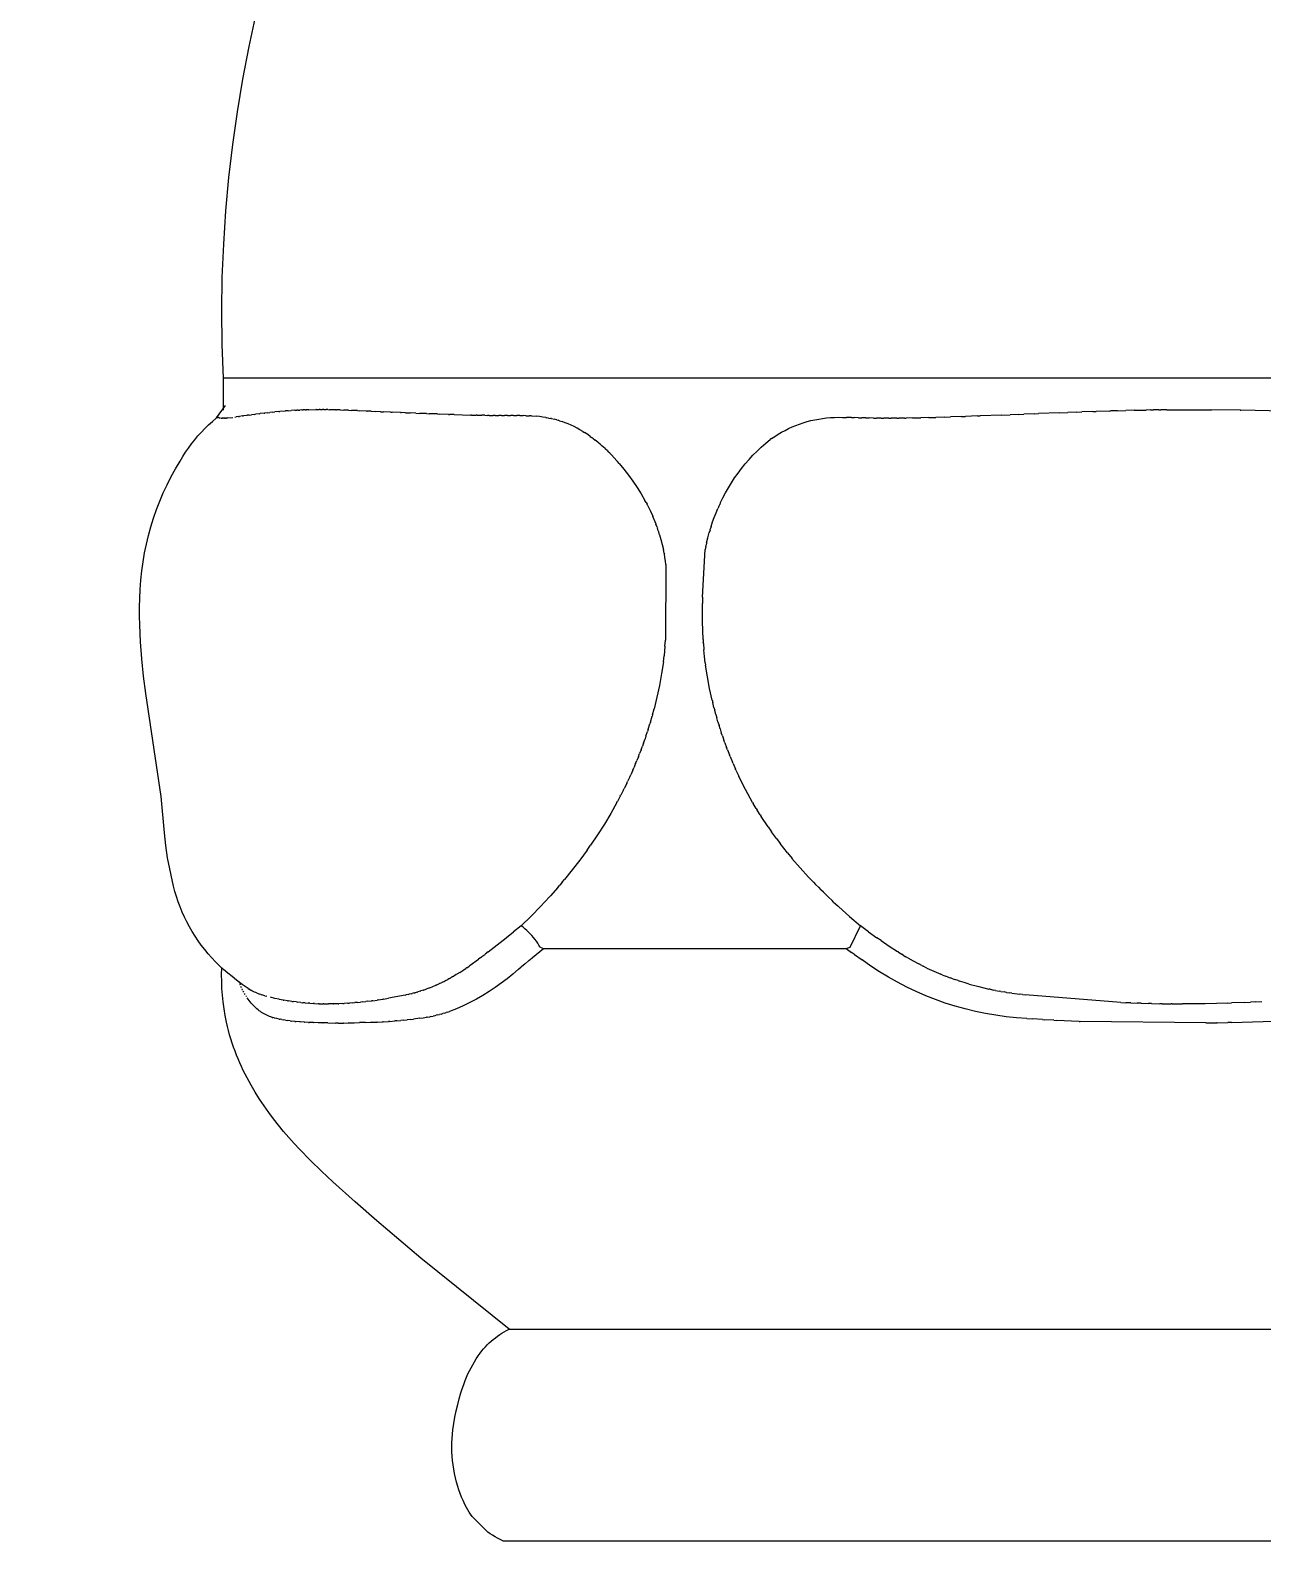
# Model space of a CAD drawing. Header units: millimetres. Extents: x 311 to 4068, y 1050 to 3803.
# Drawn here: x 2590.74 to 2623.73, y 3406.39 to 3446.85 of the extents above; entities that cross this region are included whole.
import ezdxf

# ---------------------------------------------------------------- set-up
doc = ezdxf.new("R2010")
doc.units = ezdxf.units.MM
doc.layers.add('ZANO_R', color=7, linetype='Continuous', lineweight=0)
doc.layers.add('ZANO_W', color=1, linetype='Continuous', lineweight=0)
doc.styles.get("Standard").update_dxf_attribs({"font": 'ARIALUNI.TTF'})
doc.dimstyles.new('pl i ang', dxfattribs={"dimtxt": 50, "dimasz": 50, "dimexe": 1.25, "dimexo": 0.625, "dimgap": 10, "dimtad": 1, "dimtoh": 1, "dimtxsty": 'Standard', "dimcen": 2.5, "dimclrd": 1, "dimclre": 1, "dimclrt": 1, "dimadec": 0, "dimazin": 0, "dimtfac": 1, "dimtmove": 0, "dimatfit": 3, "dimfxl": 1, "dimarcsym": 1})

# ---------------------------------------------------------------- blocks, each defined once
blk = doc.blocks.new('*D398')
at = {"layer": 'ZANO_W', "color": 1, "lineweight": -2}
for p, q in [((2842.064, 3712.066), (2365.912, 3712.066)), ((2375.912, 3381.51), (2375.912, 3672.066)), ((2438.586, 3341.51), (2365.912, 3341.51))]:
    blk.add_line(p, q, dxfattribs=at)
at = {"layer": 'ZANO_W', "color": 1}
for points in [[(2382.579, 3672.066), (2369.246, 3672.066), (2375.912, 3712.066)], [(2369.246, 3381.51), (2382.579, 3381.51), (2375.912, 3341.51)]]:
    blk.add_solid(points, dxfattribs=at)
at = {"layer": 'ZANO_W', "color": 1, "insert": (2345.476, 3526.788), "char_height": 40, "attachment_point": 5, "rotation": 90}
blk.add_mtext('371', dxfattribs=at)
blk = doc.blocks.new('*D400')
at = {"layer": 'ZANO_W', "color": 1, "lineweight": -2}
for p, q in [((2612.915, 3712.066), (2295.869, 3712.066)), ((2305.869, 2131.419), (2305.869, 3672.066)), ((2588.764, 2091.419), (2295.869, 2091.419))]:
    blk.add_line(p, q, dxfattribs=at)
at = {"layer": 'ZANO_W', "color": 1}
for points in [[(2312.536, 3672.066), (2299.203, 3672.066), (2305.869, 3712.066)], [(2299.203, 2131.419), (2312.536, 2131.419), (2305.869, 2091.419)]]:
    blk.add_solid(points, dxfattribs=at)
at = {"layer": 'ZANO_W', "color": 1, "insert": (2275.433, 2901.743), "char_height": 40, "attachment_point": 5, "rotation": 90}
blk.add_mtext('1621', dxfattribs=at)

msp = doc.modelspace()

# ---------------------------------------------------------------- linework, layer by layer
at = {"layer": 'ZANO_R'}
for p, q in [((2596.609, 3446.419), (2596.795, 3447.288)), ((2596.443, 3445.546), (2596.609, 3446.419)), ((2596.297, 3444.669), (2596.443, 3445.546)), ((2596.172, 3443.788), (2596.297, 3444.669)), ((2596.068, 3442.904), (2596.172, 3443.788)), ((2595.986, 3442.016), (2596.068, 3442.904)), ((2595.926, 3441.125), (2595.986, 3442.016)), ((2595.889, 3440.232), (2595.926, 3441.125)), ((2595.875, 3439.335), (2595.889, 3440.232)), ((2595.886, 3438.437), (2595.875, 3439.335)), ((2595.92, 3437.536), (2595.886, 3438.437)), ((2595.92, 3436.679), (2595.92, 3437.536)), ((2597.868, 3437.536), (2595.921, 3437.536)), ((2600.625, 3437.536), (2597.868, 3437.536)), ((2619.111, 3437.536), (2600.625, 3437.536)), ((2624.956, 3437.536), (2619.111, 3437.536)), ((2595.734, 3436.47), (2595.979, 3436.805)), ((2596.223, 3436.491), (2596.258, 3436.496)), ((2596.325, 3436.505), (2596.258, 3436.496)), ((2596.325, 3436.505), (2596.352, 3436.509)), ((2596.434, 3436.521), (2596.352, 3436.509)), ((2596.434, 3436.521), (2596.453, 3436.524)), ((2596.55, 3436.537), (2596.453, 3436.524)), ((2596.55, 3436.537), (2596.558, 3436.538)), ((2596.611, 3436.546), (2596.558, 3436.539)), ((2596.611, 3436.546), (2596.668, 3436.553)), ((2596.738, 3436.563), (2596.668, 3436.554)), ((2596.738, 3436.563), (2596.782, 3436.569)), ((2596.872, 3436.58), (2596.782, 3436.569)), ((2596.872, 3436.58), (2596.903, 3436.584)), ((2597.014, 3436.597), (2596.903, 3436.584)), ((2597.014, 3436.597), (2597.028, 3436.599)), ((2597.088, 3436.606), (2597.028, 3436.599)), ((2597.088, 3436.606), (2597.158, 3436.614)), ((2597.241, 3436.623), (2597.158, 3436.614)), ((2597.241, 3436.622), (2597.293, 3436.628)), ((2597.402, 3436.638), (2597.293, 3436.628)), ((2597.402, 3436.638), (2597.434, 3436.641)), ((2597.569, 3436.653), (2597.434, 3436.641)), ((2597.569, 3436.653), (2597.58, 3436.654)), ((2597.655, 3436.66), (2597.58, 3436.654)), ((2597.655, 3436.66), (2597.731, 3436.665)), ((2597.833, 3436.672), (2597.731, 3436.665)), ((2597.833, 3436.672), (2597.888, 3436.675)), ((2597.924, 3436.677), (2597.888, 3436.675)), ((2597.924, 3436.677), (2597.969, 3436.68)), ((2598.017, 3436.682), (2597.969, 3436.68)), ((2598.017, 3436.682), (2598.051, 3436.684)), ((2598.111, 3436.686), (2598.051, 3436.684)), ((2598.111, 3436.686), (2598.134, 3436.687)), ((2598.208, 3436.689), (2598.134, 3436.687)), ((2598.208, 3436.689), (2598.394, 3436.692)), ((2598.406, 3436.692), (2598.394, 3436.692)), ((2598.406, 3436.692), (2598.484, 3436.692)), ((2598.507, 3436.692), (2598.484, 3436.692)), ((2598.507, 3436.692), (2598.574, 3436.692)), ((2598.611, 3436.692), (2598.574, 3436.692)), ((2598.611, 3436.692), (2598.667, 3436.691)), ((2598.716, 3436.69), (2598.667, 3436.691)), ((2598.716, 3436.69), (2598.76, 3436.689)), ((2598.932, 3436.685), (2598.76, 3436.689)), ((2598.932, 3436.685), (2598.951, 3436.685)), ((2599.043, 3436.682), (2598.951, 3436.685)), ((2599.043, 3436.682), (2599.147, 3436.678)), ((2599.272, 3436.673), (2599.147, 3436.678)), ((2599.272, 3436.673), (2599.349, 3436.67)), ((2599.507, 3436.663), (2599.349, 3436.67)), ((2599.507, 3436.663), (2599.555, 3436.661)), ((2599.75, 3436.652), (2599.555, 3436.661)), ((2599.75, 3436.652), (2599.768, 3436.651)), ((2599.875, 3436.647), (2599.768, 3436.652)), ((2599.875, 3436.647), (2599.986, 3436.642)), ((2600.128, 3436.635), (2599.986, 3436.642)), ((2600.128, 3436.635), (2600.21, 3436.631)), ((2600.389, 3436.623), (2600.21, 3436.631)), ((2600.389, 3436.623), (2600.442, 3436.621)), ((2600.658, 3436.612), (2600.442, 3436.621)), ((2600.658, 3436.612), (2600.68, 3436.611)), ((2600.794, 3436.606), (2600.68, 3436.611)), ((2600.794, 3436.606), (2600.923, 3436.601)), ((2601.073, 3436.595), (2600.923, 3436.601)), ((2601.073, 3436.595), (2601.174, 3436.591)), ((2601.358, 3436.584), (2601.174, 3436.591)), ((2601.358, 3436.584), (2601.433, 3436.581)), ((2601.65, 3436.574), (2601.433, 3436.581)), ((2601.65, 3436.574), (2601.7, 3436.572)), ((2601.948, 3436.564), (2601.7, 3436.572)), ((2601.948, 3436.564), (2601.972, 3436.563)), ((2602.099, 3436.559), (2601.972, 3436.563)), ((2602.099, 3436.559), (2602.542, 3436.546)), ((2602.561, 3436.546), (2602.542, 3436.547)), ((2602.561, 3436.546), (2602.689, 3436.543)), ((2602.718, 3436.542), (2602.689, 3436.543)), ((2602.718, 3436.542), (2602.837, 3436.54)), ((2602.916, 3436.539), (2602.837, 3436.54)), ((2602.916, 3436.539), (2602.987, 3436.537)), ((2603.038, 3436.537), (2602.987, 3436.537)), ((2603.038, 3436.537), (2603.139, 3436.536)), ((2603.2, 3436.535), (2603.139, 3436.535)), ((2603.2, 3436.535), (2603.294, 3436.534)), ((2603.363, 3436.534), (2603.294, 3436.534)), ((2603.363, 3436.534), (2603.45, 3436.533)), ((2603.527, 3436.533), (2603.45, 3436.533)), ((2603.527, 3436.533), (2603.61, 3436.533)), ((2603.691, 3436.532), (2603.61, 3436.533)), ((2603.691, 3436.532), (2603.774, 3436.532)), ((2603.853, 3436.531), (2603.774, 3436.532)), ((2603.853, 3436.531), (2603.945, 3436.529)), ((2604.014, 3436.527), (2603.945, 3436.529)), ((2604.014, 3436.527), (2604.117, 3436.523)), ((2604.172, 3436.52), (2604.117, 3436.523)), ((2604.172, 3436.52), (2604.298, 3436.511)), ((2604.384, 3436.502), (2604.298, 3436.511)), ((2604.469, 3436.492), (2604.384, 3436.502)), ((2615.241, 3436.491), (2615.395, 3436.496)), ((2615.676, 3436.505), (2615.395, 3436.496)), ((2615.676, 3436.505), (2615.79, 3436.509)), ((2616.111, 3436.521), (2615.79, 3436.509)), ((2616.111, 3436.521), (2616.186, 3436.524)), ((2616.768, 3436.546), (2616.186, 3436.524)), ((2616.768, 3436.546), (2616.988, 3436.554)), ((2617.208, 3436.563), (2616.988, 3436.554)), ((2617.208, 3436.563), (2617.358, 3436.569)), ((2617.649, 3436.58), (2617.358, 3436.569)), ((2617.649, 3436.58), (2617.746, 3436.584)), ((2618.314, 3436.606), (2617.746, 3436.584)), ((2618.314, 3436.606), (2618.535, 3436.614)), ((2618.757, 3436.623), (2618.535, 3436.614)), ((2618.757, 3436.622), (2618.904, 3436.628)), ((2619.201, 3436.638), (2618.904, 3436.628)), ((2619.201, 3436.638), (2619.288, 3436.641)), ((2619.644, 3436.653), (2619.288, 3436.641)), ((2619.644, 3436.653), (2619.672, 3436.654)), ((2619.865, 3436.66), (2619.672, 3436.654)), ((2619.865, 3436.66), (2620.086, 3436.666)), ((2620.307, 3436.672), (2620.086, 3436.666)), ((2620.307, 3436.672), (2620.634, 3436.68)), ((2620.748, 3436.682), (2620.634, 3436.68)), ((2620.748, 3436.682), (2620.827, 3436.684)), ((2620.968, 3436.686), (2620.827, 3436.684)), ((2620.968, 3436.686), (2621.021, 3436.687)), ((2621.187, 3436.689), (2621.021, 3436.687)), ((2621.187, 3436.689), (2622.377, 3436.689)), ((2623.152, 3436.678), (2622.377, 3436.689)), ((2623.152, 3436.678), (2623.17, 3436.677)), ((2624.313, 3436.652), (2623.17, 3436.678)), ((2595.329, 3436.086), (2595.424, 3436.186)), ((2595.424, 3436.186), (2595.522, 3436.282)), ((2595.522, 3436.282), (2595.623, 3436.375)), ((2595.623, 3436.375), (2595.727, 3436.465)), ((2595.727, 3436.465), (2595.738, 3436.472)), ((2595.742, 3436.474), (2595.745, 3436.474)), ((2595.745, 3436.474), (2595.747, 3436.475)), ((2595.747, 3436.475), (2595.749, 3436.476)), ((2595.749, 3436.476), (2595.752, 3436.476)), ((2595.752, 3436.476), (2595.754, 3436.477)), ((2595.754, 3436.477), (2595.757, 3436.477)), ((2595.757, 3436.477), (2595.759, 3436.478)), ((2595.759, 3436.478), (2595.762, 3436.478)), ((2595.762, 3436.478), (2595.764, 3436.478)), ((2595.764, 3436.478), (2595.767, 3436.478)), ((2595.767, 3436.478), (2595.769, 3436.478)), ((2595.769, 3436.478), (2595.771, 3436.478)), ((2595.786, 3436.477), (2595.771, 3436.478)), ((2595.786, 3436.477), (2595.795, 3436.476)), ((2595.809, 3436.473), (2595.795, 3436.476)), ((2595.809, 3436.473), (2595.819, 3436.471)), ((2595.834, 3436.469), (2595.845, 3436.467)), ((2595.862, 3436.465), (2595.873, 3436.463)), ((2595.892, 3436.462), (2595.873, 3436.463)), ((2595.892, 3436.462), (2595.904, 3436.461)), ((2595.926, 3436.461), (2595.904, 3436.461)), ((2595.926, 3436.461), (2595.936, 3436.461)), ((2595.961, 3436.462), (2595.936, 3436.461)), ((2595.961, 3436.462), (2595.971, 3436.462)), ((2595.999, 3436.464), (2595.971, 3436.462)), ((2595.999, 3436.464), (2596.007, 3436.465)), ((2596.04, 3436.468), (2596.007, 3436.465)), ((2596.04, 3436.468), (2596.169, 3436.483)), ((2604.554, 3436.479), (2604.469, 3436.492)), ((2604.554, 3436.479), (2604.584, 3436.474)), ((2604.629, 3436.466), (2604.584, 3436.474)), ((2604.629, 3436.466), (2604.681, 3436.455)), ((2604.703, 3436.45), (2604.681, 3436.455)), ((2604.703, 3436.45), (2604.781, 3436.432)), ((2604.848, 3436.414), (2604.781, 3436.432)), ((2604.848, 3436.414), (2604.881, 3436.405)), ((2604.92, 3436.393), (2604.881, 3436.405)), ((2604.92, 3436.393), (2604.991, 3436.37)), ((2605.074, 3436.34), (2604.991, 3436.37)), ((2605.155, 3436.307), (2605.074, 3436.34)), ((2605.235, 3436.272), (2605.155, 3436.307)), ((2605.314, 3436.235), (2605.235, 3436.272)), ((2605.391, 3436.195), (2605.314, 3436.235)), ((2605.468, 3436.152), (2605.391, 3436.195)), ((2605.543, 3436.108), (2605.468, 3436.152)), ((2605.543, 3436.107), (2605.587, 3436.08)), ((2610.865, 3436.084), (2610.959, 3436.134)), ((2610.959, 3436.134), (2611.054, 3436.181)), ((2611.054, 3436.181), (2611.151, 3436.225)), ((2611.151, 3436.225), (2611.249, 3436.266)), ((2611.249, 3436.266), (2611.348, 3436.303)), ((2611.348, 3436.303), (2611.449, 3436.337)), ((2611.449, 3436.337), (2611.551, 3436.368)), ((2611.551, 3436.368), (2611.654, 3436.395)), ((2611.654, 3436.395), (2611.757, 3436.418)), ((2611.757, 3436.418), (2611.862, 3436.438)), ((2611.862, 3436.438), (2611.967, 3436.455)), ((2611.967, 3436.455), (2612.072, 3436.468)), ((2612.072, 3436.468), (2612.178, 3436.477)), ((2612.178, 3436.477), (2612.284, 3436.483)), ((2612.284, 3436.483), (2612.39, 3436.485)), ((2612.39, 3436.485), (2612.497, 3436.483)), ((2612.497, 3436.483), (2612.603, 3436.478)), ((2612.735, 3436.477), (2612.603, 3436.478)), ((2612.735, 3436.477), (2612.811, 3436.476)), ((2612.929, 3436.473), (2612.811, 3436.476)), ((2612.929, 3436.473), (2613.014, 3436.471)), ((2613.127, 3436.469), (2613.014, 3436.471)), ((2613.127, 3436.469), (2613.212, 3436.467)), ((2613.329, 3436.465), (2613.212, 3436.467)), ((2613.329, 3436.465), (2613.411, 3436.463)), ((2613.534, 3436.462), (2613.411, 3436.463)), ((2613.534, 3436.462), (2613.608, 3436.461)), ((2613.741, 3436.461), (2613.608, 3436.461)), ((2613.741, 3436.461), (2613.806, 3436.461)), ((2613.95, 3436.462), (2613.806, 3436.461)), ((2613.95, 3436.462), (2614.003, 3436.462)), ((2614.159, 3436.464), (2614.003, 3436.462)), ((2614.159, 3436.464), (2614.201, 3436.465)), ((2614.375, 3436.468), (2614.201, 3436.465)), ((2614.375, 3436.468), (2614.6, 3436.473)), ((2614.808, 3436.478), (2614.6, 3436.473)), ((2614.808, 3436.478), (2614.998, 3436.483)), ((2615.241, 3436.491), (2614.998, 3436.483)), ((2594.983, 3435.66), (2595.065, 3435.771)), ((2595.065, 3435.771), (2595.15, 3435.879)), ((2595.15, 3435.879), (2595.238, 3435.984)), ((2595.238, 3435.984), (2595.329, 3436.086)), ((2605.677, 3436.02), (2605.587, 3436.08)), ((2605.677, 3436.02), (2605.685, 3436.015)), ((2605.745, 3435.972), (2605.685, 3436.015)), ((2605.745, 3435.972), (2605.78, 3435.947)), ((2605.811, 3435.923), (2605.78, 3435.946)), ((2605.811, 3435.923), (2605.878, 3435.871)), ((2605.944, 3435.817), (2605.878, 3435.871)), ((2605.944, 3435.817), (2605.965, 3435.8)), ((2606.01, 3435.762), (2605.965, 3435.8)), ((2606.009, 3435.762), (2606.055, 3435.722)), ((2606.139, 3435.645), (2606.055, 3435.722)), ((2610.211, 3435.579), (2610.324, 3435.686)), ((2610.324, 3435.686), (2610.441, 3435.79)), ((2610.441, 3435.79), (2610.562, 3435.889)), ((2610.595, 3435.914), (2610.562, 3435.889)), ((2610.595, 3435.914), (2610.683, 3435.973)), ((2610.683, 3435.973), (2610.773, 3436.03)), ((2610.773, 3436.03), (2610.865, 3436.084)), ((2594.637, 3435.106), (2594.761, 3435.314)), ((2594.761, 3435.314), (2594.831, 3435.432)), ((2594.831, 3435.432), (2594.906, 3435.547)), ((2594.906, 3435.547), (2594.983, 3435.66)), ((2606.139, 3435.645), (2606.141, 3435.643)), ((2606.203, 3435.583), (2606.141, 3435.643)), ((2606.203, 3435.583), (2606.226, 3435.561)), ((2606.266, 3435.52), (2606.226, 3435.561)), ((2606.266, 3435.52), (2606.309, 3435.476)), ((2606.382, 3435.399), (2606.309, 3435.476)), ((2606.453, 3435.321), (2606.382, 3435.399)), ((2606.453, 3435.321), (2606.469, 3435.303)), ((2606.515, 3435.251), (2606.469, 3435.303)), ((2609.892, 3435.236), (2609.995, 3435.354)), ((2609.995, 3435.354), (2610.101, 3435.468)), ((2610.101, 3435.468), (2610.211, 3435.579)), ((2594.411, 3434.68), (2594.52, 3434.895)), ((2594.52, 3434.895), (2594.637, 3435.106)), ((2606.515, 3435.251), (2606.644, 3435.096)), ((2606.644, 3435.096), (2606.768, 3434.936)), ((2606.768, 3434.936), (2606.886, 3434.773)), ((2609.61, 3434.862), (2609.7, 3434.99)), ((2609.7, 3434.99), (2609.794, 3435.114)), ((2609.794, 3435.114), (2609.892, 3435.236)), ((2594.308, 3434.461), (2594.411, 3434.68)), ((2606.886, 3434.773), (2606.999, 3434.606)), ((2606.999, 3434.606), (2607.106, 3434.435)), ((2609.366, 3434.462), (2609.443, 3434.598)), ((2609.443, 3434.598), (2609.524, 3434.732)), ((2609.524, 3434.732), (2609.61, 3434.862)), ((2594.126, 3434.013), (2594.214, 3434.239)), ((2594.214, 3434.239), (2594.308, 3434.461)), ((2607.106, 3434.435), (2607.208, 3434.26)), ((2607.241, 3434.2), (2607.208, 3434.26)), ((2607.241, 3434.2), (2607.263, 3434.158)), ((2607.287, 3434.111), (2607.263, 3434.158)), ((2607.287, 3434.111), (2607.355, 3433.974)), ((2609.186, 3434.097), (2609.163, 3434.046)), ((2609.186, 3434.097), (2609.211, 3434.151)), ((2609.226, 3434.183), (2609.211, 3434.151)), ((2609.226, 3434.183), (2609.293, 3434.324)), ((2609.293, 3434.324), (2609.366, 3434.462)), ((2593.975, 3433.555), (2594.047, 3433.785)), ((2594.047, 3433.785), (2594.126, 3434.013)), ((2607.355, 3433.974), (2607.417, 3433.836)), ((2607.457, 3433.741), (2607.417, 3433.836)), ((2607.457, 3433.741), (2607.46, 3433.732)), ((2607.495, 3433.644), (2607.46, 3433.732)), ((2608.979, 3433.559), (2609.02, 3433.682)), ((2609.02, 3433.682), (2609.064, 3433.805)), ((2609.064, 3433.805), (2609.112, 3433.926)), ((2609.112, 3433.926), (2609.163, 3434.046)), ((2593.855, 3433.087), (2593.911, 3433.322)), ((2593.911, 3433.322), (2593.975, 3433.555)), ((2607.495, 3433.644), (2607.502, 3433.624)), ((2607.531, 3433.544), (2607.502, 3433.624)), ((2607.531, 3433.544), (2607.54, 3433.517)), ((2607.566, 3433.441), (2607.54, 3433.517)), ((2607.566, 3433.441), (2607.576, 3433.409)), ((2607.598, 3433.34), (2607.576, 3433.409)), ((2607.598, 3433.34), (2607.637, 3433.208)), ((2608.858, 3433.12), (2608.892, 3433.26)), ((2608.892, 3433.26), (2608.93, 3433.399)), ((2608.95, 3433.465), (2608.93, 3433.398)), ((2608.95, 3433.465), (2608.963, 3433.509)), ((2608.979, 3433.559), (2608.963, 3433.509)), ((2593.807, 3432.85), (2593.855, 3433.087)), ((2607.637, 3433.208), (2607.672, 3433.075)), ((2607.672, 3433.075), (2607.704, 3432.941)), ((2607.724, 3432.841), (2607.704, 3432.941)), ((2608.75, 3431.664), (2608.823, 3432.948)), ((2608.838, 3433.025), (2608.823, 3432.948)), ((2608.838, 3433.025), (2608.845, 3433.062)), ((2608.858, 3433.12), (2608.846, 3433.062)), ((2593.735, 3432.372), (2593.767, 3432.612)), ((2593.767, 3432.612), (2593.807, 3432.85)), ((2607.724, 3432.841), (2607.727, 3432.824)), ((2607.743, 3432.729), (2607.727, 3432.824)), ((2607.757, 3432.635), (2607.743, 3432.729)), ((2607.768, 3432.54), (2607.755, 3430.514)), ((2607.768, 3432.54), (2607.757, 3432.635)), ((2593.691, 3431.875), (2593.709, 3432.124)), ((2593.709, 3432.124), (2593.735, 3432.372)), ((2593.674, 3431.395), (2593.691, 3431.875)), ((2608.75, 3431.664), (2608.747, 3431.493)), ((2593.674, 3431.162), (2593.674, 3431.395)), ((2608.749, 3431.012), (2608.747, 3431.493)), ((2593.678, 3430.928), (2593.674, 3431.162)), ((2593.698, 3430.47), (2593.678, 3430.928)), ((2608.766, 3430.532), (2608.749, 3431.012)), ((2593.733, 3430.013), (2593.698, 3430.47)), ((2607.744, 3430.357), (2607.755, 3430.514)), ((2608.767, 3430.532), (2608.771, 3430.449)), ((2608.772, 3430.429), (2608.771, 3430.449)), ((2608.772, 3430.429), (2608.785, 3430.252)), ((2607.701, 3429.938), (2607.72, 3430.094)), ((2607.744, 3430.357), (2607.72, 3430.094)), ((2608.801, 3430.08), (2608.785, 3430.252)), ((2608.822, 3429.909), (2608.801, 3430.08)), ((2593.781, 3429.55), (2593.733, 3430.013)), ((2607.654, 3429.621), (2607.597, 3429.305)), ((2607.701, 3429.938), (2607.654, 3429.621)), ((2608.822, 3429.909), (2608.83, 3429.848)), ((2608.879, 3429.533), (2608.83, 3429.848)), ((2593.839, 3429.088), (2593.781, 3429.55)), ((2607.597, 3429.305), (2607.53, 3428.991)), ((2608.938, 3429.22), (2608.879, 3429.533)), ((2609.008, 3428.909), (2608.938, 3429.22)), ((2594.249, 3426.328), (2593.839, 3429.088)), ((2607.53, 3428.991), (2607.454, 3428.68)), ((2609.008, 3428.909), (2609.023, 3428.844)), ((2609.056, 3428.714), (2609.023, 3428.844)), ((2607.354, 3428.323), (2607.398, 3428.475)), ((2607.409, 3428.514), (2607.398, 3428.475)), ((2607.409, 3428.514), (2607.454, 3428.68)), ((2609.056, 3428.714), (2609.075, 3428.638)), ((2609.107, 3428.521), (2609.075, 3428.638)), ((2609.107, 3428.521), (2609.132, 3428.433)), ((2609.162, 3428.329), (2609.132, 3428.433)), ((2607.235, 3427.946), (2607.276, 3428.07)), ((2607.296, 3428.134), (2607.276, 3428.07)), ((2607.296, 3428.134), (2607.339, 3428.272)), ((2607.354, 3428.323), (2607.339, 3428.272)), ((2609.162, 3428.329), (2609.191, 3428.233)), ((2609.221, 3428.138), (2609.191, 3428.233)), ((2609.221, 3428.138), (2609.253, 3428.037)), ((2609.283, 3427.949), (2609.253, 3428.037)), ((2607.103, 3427.575), (2607.14, 3427.675)), ((2607.17, 3427.76), (2607.14, 3427.675)), ((2607.17, 3427.76), (2607.21, 3427.872)), ((2607.235, 3427.946), (2607.21, 3427.872)), ((2609.283, 3427.949), (2609.322, 3427.836)), ((2609.349, 3427.761), (2609.322, 3427.836)), ((2609.349, 3427.761), (2609.395, 3427.638)), ((2609.418, 3427.577), (2609.395, 3427.638)), ((2606.958, 3427.212), (2606.91, 3427.098)), ((2606.958, 3427.212), (2606.99, 3427.288)), ((2607.032, 3427.393), (2606.99, 3427.288)), ((2607.032, 3427.393), (2607.066, 3427.48)), ((2607.103, 3427.575), (2607.066, 3427.48)), ((2609.418, 3427.577), (2609.471, 3427.441)), ((2609.49, 3427.395), (2609.471, 3427.441)), ((2609.49, 3427.395), (2609.552, 3427.248)), ((2609.566, 3427.215), (2609.551, 3427.248)), ((2609.566, 3427.215), (2609.635, 3427.057)), ((2606.802, 3426.855), (2606.742, 3426.727)), ((2606.802, 3426.855), (2606.827, 3426.911)), ((2606.881, 3427.033), (2606.827, 3426.911)), ((2606.881, 3427.033), (2606.91, 3427.098)), ((2609.644, 3427.036), (2609.635, 3427.057)), ((2609.645, 3427.036), (2609.723, 3426.868)), ((2609.839, 3426.632), (2609.723, 3426.868)), ((2606.635, 3426.507), (2606.564, 3426.367)), ((2606.635, 3426.507), (2606.654, 3426.545)), ((2606.72, 3426.68), (2606.654, 3426.545)), ((2606.72, 3426.68), (2606.742, 3426.727)), ((2609.961, 3426.399), (2609.839, 3426.632)), ((2610.09, 3426.17), (2609.961, 3426.399)), ((2594.34, 3425.356), (2594.249, 3426.328)), ((2606.458, 3426.166), (2606.294, 3425.873)), ((2606.458, 3426.166), (2606.471, 3426.19)), ((2606.548, 3426.335), (2606.471, 3426.19)), ((2606.548, 3426.335), (2606.564, 3426.367)), ((2610.09, 3426.17), (2610.109, 3426.136)), ((2610.188, 3426.003), (2610.109, 3426.136)), ((2610.188, 3426.003), (2610.215, 3425.958)), ((2606.121, 3425.584), (2605.941, 3425.301)), ((2606.294, 3425.873), (2606.121, 3425.584)), ((2610.29, 3425.838), (2610.215, 3425.958)), ((2610.29, 3425.838), (2610.321, 3425.788)), ((2610.504, 3425.512), (2610.321, 3425.788)), ((2594.378, 3425.018), (2594.34, 3425.356)), ((2605.941, 3425.301), (2605.753, 3425.022)), ((2610.504, 3425.512), (2610.596, 3425.379)), ((2610.727, 3425.199), (2610.596, 3425.379)), ((2610.727, 3425.199), (2610.828, 3425.065)), ((2594.425, 3424.681), (2594.378, 3425.018)), ((2605.66, 3424.889), (2605.463, 3424.622)), ((2605.66, 3424.889), (2605.753, 3425.022)), ((2611.023, 3424.817), (2610.827, 3425.065)), ((2611.023, 3424.817), (2611.146, 3424.669)), ((2594.581, 3423.929), (2594.425, 3424.681)), ((2605.26, 3424.359), (2605.051, 3424.101)), ((2605.463, 3424.622), (2605.26, 3424.359)), ((2611.364, 3424.416), (2611.145, 3424.669)), ((2611.59, 3424.169), (2611.364, 3424.416)), ((2604.875, 3423.894), (2604.927, 3423.955)), ((2604.991, 3424.03), (2604.927, 3423.955)), ((2604.991, 3424.03), (2605.051, 3424.101)), ((2611.59, 3424.169), (2611.633, 3424.124)), ((2611.721, 3424.032), (2611.633, 3424.124)), ((2611.721, 3424.032), (2611.776, 3423.974)), ((2611.853, 3423.896), (2611.776, 3423.974)), ((2594.618, 3423.787), (2594.581, 3423.929)), ((2594.659, 3423.646), (2594.618, 3423.787)), ((2594.706, 3423.506), (2594.659, 3423.646)), ((2604.641, 3423.629), (2604.546, 3423.526)), ((2604.64, 3423.629), (2604.675, 3423.667)), ((2604.875, 3423.894), (2604.675, 3423.667)), ((2611.853, 3423.896), (2611.922, 3423.827)), ((2611.987, 3423.762), (2611.922, 3423.827)), ((2611.987, 3423.762), (2612.069, 3423.681)), ((2612.122, 3423.63), (2612.069, 3423.681)), ((2612.122, 3423.63), (2612.218, 3423.538)), ((2594.757, 3423.369), (2594.706, 3423.506)), ((2594.813, 3423.233), (2594.757, 3423.369)), ((2594.873, 3423.098), (2594.813, 3423.233)), ((2604.159, 3423.121), (2604.417, 3423.387)), ((2604.52, 3423.498), (2604.417, 3423.387)), ((2604.52, 3423.498), (2604.546, 3423.526)), ((2612.26, 3423.499), (2612.218, 3423.538)), ((2612.26, 3423.499), (2612.369, 3423.397)), ((2612.399, 3423.369), (2612.369, 3423.397)), ((2612.399, 3423.369), (2612.687, 3423.112)), ((2594.938, 3422.966), (2594.873, 3423.098)), ((2595.007, 3422.837), (2594.938, 3422.966)), ((2595.081, 3422.709), (2595.007, 3422.837)), ((2603.893, 3422.862), (2603.689, 3422.702)), ((2603.893, 3422.862), (2604.159, 3423.121)), ((2603.944, 3422.824), (2603.893, 3422.862)), ((2603.994, 3422.783), (2603.944, 3422.824)), ((2604.042, 3422.741), (2603.994, 3422.783)), ((2604.089, 3422.696), (2604.042, 3422.741)), ((2612.687, 3423.112), (2612.983, 3422.862)), ((2612.703, 3422.292), (2612.983, 3422.862)), ((2613.199, 3422.704), (2612.983, 3422.862)), ((2595.159, 3422.585), (2595.081, 3422.709)), ((2595.241, 3422.462), (2595.159, 3422.585)), ((2595.327, 3422.343), (2595.241, 3422.462)), ((2595.417, 3422.227), (2595.327, 3422.343)), ((2603.013, 3422.166), (2603.491, 3422.544)), ((2603.499, 3422.55), (2603.491, 3422.544)), ((2603.499, 3422.55), (2603.689, 3422.702)), ((2604.134, 3422.651), (2604.089, 3422.696)), ((2604.178, 3422.604), (2604.134, 3422.651)), ((2604.22, 3422.555), (2604.178, 3422.604)), ((2604.26, 3422.505), (2604.22, 3422.555)), ((2604.299, 3422.454), (2604.26, 3422.505)), ((2604.335, 3422.401), (2604.299, 3422.454)), ((2604.37, 3422.347), (2604.335, 3422.401)), ((2604.403, 3422.292), (2604.37, 3422.347)), ((2613.199, 3422.704), (2613.42, 3422.545)), ((2613.53, 3422.468), (2613.42, 3422.545)), ((2613.53, 3422.468), (2613.75, 3422.318)), ((2595.51, 3422.114), (2595.417, 3422.227)), ((2595.608, 3422.003), (2595.51, 3422.114)), ((2595.709, 3421.897), (2595.608, 3422.003)), ((2602.531, 3421.806), (2602.754, 3421.967)), ((2602.817, 3422.015), (2602.754, 3421.968)), ((2602.818, 3422.015), (2602.841, 3422.033)), ((2602.916, 3422.09), (2602.841, 3422.033)), ((2602.916, 3422.09), (2602.929, 3422.1)), ((2603.013, 3422.166), (2602.929, 3422.1)), ((2604.101, 3421.935), (2604.087, 3421.924)), ((2604.101, 3421.935), (2604.185, 3422.005)), ((2604.196, 3422.014), (2604.185, 3422.005)), ((2604.196, 3422.014), (2604.487, 3422.253)), ((2604.403, 3422.292), (2604.487, 3422.253)), ((2604.487, 3422.253), (2612.596, 3422.253)), ((2612.596, 3422.253), (2612.703, 3422.292)), ((2612.596, 3422.253), (2612.74, 3422.151)), ((2612.817, 3422.096), (2612.74, 3422.151)), ((2612.817, 3422.096), (2613.029, 3421.949)), ((2613.257, 3421.787), (2613.029, 3421.949)), ((2613.75, 3422.318), (2613.973, 3422.172)), ((2613.998, 3422.157), (2613.973, 3422.172)), ((2613.998, 3422.157), (2614.085, 3422.102)), ((2614.12, 3422.081), (2614.085, 3422.102)), ((2614.12, 3422.081), (2614.197, 3422.034)), ((2614.247, 3422.005), (2614.198, 3422.035)), ((2614.247, 3422.005), (2614.394, 3421.922)), ((2595.814, 3421.794), (2595.709, 3421.897)), ((2595.922, 3421.694), (2595.814, 3421.794)), ((2595.871, 3421.553), (2595.876, 3421.735)), ((2595.872, 3421.371), (2595.871, 3421.553)), ((2596.034, 3421.596), (2595.922, 3421.694)), ((2596.149, 3421.502), (2596.034, 3421.596)), ((2602.154, 3421.558), (2602.086, 3421.517)), ((2602.154, 3421.558), (2602.167, 3421.565)), ((2602.248, 3421.616), (2602.167, 3421.565)), ((2602.248, 3421.616), (2602.33, 3421.669)), ((2602.342, 3421.677), (2602.33, 3421.669)), ((2602.342, 3421.677), (2602.413, 3421.724)), ((2602.436, 3421.74), (2602.413, 3421.724)), ((2602.436, 3421.74), (2602.496, 3421.782)), ((2602.531, 3421.806), (2602.496, 3421.782)), ((2603.672, 3421.572), (2603.519, 3421.446)), ((2603.82, 3421.703), (2603.672, 3421.572)), ((2603.82, 3421.703), (2603.893, 3421.763)), ((2603.913, 3421.78), (2603.893, 3421.763)), ((2603.913, 3421.78), (2603.99, 3421.843)), ((2604.007, 3421.857), (2603.99, 3421.843)), ((2604.007, 3421.857), (2604.087, 3421.924)), ((2613.49, 3421.634), (2613.257, 3421.787)), ((2613.728, 3421.489), (2613.49, 3421.634)), ((2614.394, 3421.922), (2614.542, 3421.842)), ((2614.627, 3421.799), (2614.543, 3421.843)), ((2614.627, 3421.799), (2614.659, 3421.782)), ((2614.759, 3421.733), (2614.659, 3421.782)), ((2614.759, 3421.733), (2614.946, 3421.647)), ((2614.946, 3421.647), (2615.135, 3421.566)), ((2615.169, 3421.552), (2615.135, 3421.566)), ((2615.169, 3421.552), (2615.257, 3421.517)), ((2595.879, 3421.188), (2595.872, 3421.371)), ((2595.892, 3421.006), (2595.879, 3421.188)), ((2596.267, 3421.411), (2596.149, 3421.502)), ((2596.424, 3421.295), (2596.267, 3421.411)), ((2596.348, 3421.339), (2596.342, 3421.355)), ((2596.376, 3421.271), (2596.36, 3421.309)), ((2596.404, 3421.206), (2596.389, 3421.24)), ((2596.434, 3421.143), (2596.419, 3421.174)), ((2596.585, 3421.185), (2596.424, 3421.295)), ((2596.585, 3421.185), (2596.606, 3421.171)), ((2596.618, 3421.163), (2596.606, 3421.171)), ((2596.618, 3421.163), (2596.652, 3421.142)), ((2596.684, 3421.124), (2596.652, 3421.142)), ((2596.717, 3421.106), (2596.684, 3421.124)), ((2601.191, 3421.112), (2601.209, 3421.118)), ((2601.274, 3421.14), (2601.209, 3421.118)), ((2601.274, 3421.14), (2601.288, 3421.144)), ((2601.358, 3421.17), (2601.288, 3421.144)), ((2601.358, 3421.17), (2601.367, 3421.173)), ((2601.443, 3421.202), (2601.367, 3421.173)), ((2601.443, 3421.202), (2601.525, 3421.235)), ((2601.525, 3421.235), (2601.606, 3421.27)), ((2601.614, 3421.274), (2601.606, 3421.27)), ((2601.614, 3421.274), (2601.686, 3421.306)), ((2601.702, 3421.314), (2601.686, 3421.306)), ((2601.702, 3421.314), (2601.765, 3421.344)), ((2601.79, 3421.357), (2601.765, 3421.344)), ((2601.79, 3421.357), (2601.845, 3421.385)), ((2601.879, 3421.402), (2601.845, 3421.385)), ((2601.879, 3421.402), (2601.925, 3421.427)), ((2601.969, 3421.451), (2601.925, 3421.427)), ((2601.969, 3421.451), (2602.005, 3421.471)), ((2602.062, 3421.503), (2602.005, 3421.471)), ((2602.062, 3421.503), (2602.086, 3421.517)), ((2603.2, 3421.211), (2603.035, 3421.102)), ((2603.361, 3421.326), (2603.2, 3421.211)), ((2603.519, 3421.446), (2603.361, 3421.326)), ((2613.971, 3421.352), (2613.728, 3421.489)), ((2614.219, 3421.223), (2613.971, 3421.352)), ((2614.471, 3421.103), (2614.219, 3421.223)), ((2615.31, 3421.497), (2615.257, 3421.517)), ((2615.31, 3421.497), (2615.38, 3421.47)), ((2615.452, 3421.444), (2615.38, 3421.47)), ((2615.452, 3421.444), (2615.505, 3421.426)), ((2615.593, 3421.396), (2615.505, 3421.426)), ((2615.593, 3421.396), (2615.631, 3421.384)), ((2615.758, 3421.343), (2615.631, 3421.384)), ((2615.887, 3421.305), (2615.758, 3421.343)), ((2615.887, 3421.305), (2616.151, 3421.234)), ((2616.151, 3421.234), (2616.417, 3421.171)), ((2616.453, 3421.163), (2616.417, 3421.171)), ((2616.453, 3421.163), (2616.553, 3421.142)), ((2616.598, 3421.133), (2616.553, 3421.142)), ((2616.598, 3421.133), (2616.69, 3421.116)), ((2595.91, 3420.824), (2595.892, 3421.006)), ((2595.935, 3420.643), (2595.91, 3420.824)), ((2596.465, 3421.083), (2596.451, 3421.111)), ((2596.498, 3421.025), (2596.484, 3421.05)), ((2596.533, 3420.969), (2596.518, 3420.992)), ((2596.58, 3420.899), (2596.554, 3420.937)), ((2596.608, 3420.862), (2596.58, 3420.899)), ((2596.636, 3420.825), (2596.608, 3420.862)), ((2596.666, 3420.79), (2596.636, 3420.825)), ((2596.697, 3420.755), (2596.666, 3420.79)), ((2596.729, 3420.722), (2596.697, 3420.755)), ((2596.751, 3421.089), (2596.717, 3421.106)), ((2596.762, 3420.689), (2596.729, 3420.722)), ((2596.785, 3421.073), (2596.751, 3421.089)), ((2596.819, 3421.059), (2596.785, 3421.073)), ((2596.819, 3421.059), (2596.896, 3421.03)), ((2596.924, 3421.02), (2596.896, 3421.03)), ((2596.924, 3421.02), (2596.949, 3421.012)), ((2597.03, 3420.988), (2596.949, 3421.012)), ((2597.03, 3420.989), (2597.06, 3420.98)), ((2597.083, 3420.974), (2597.06, 3420.98)), ((2597.293, 3420.921), (2597.176, 3420.949)), ((2597.409, 3420.895), (2597.293, 3420.921)), ((2597.409, 3420.895), (2597.415, 3420.894)), ((2597.522, 3420.873), (2597.415, 3420.894)), ((2597.522, 3420.874), (2597.536, 3420.871)), ((2597.637, 3420.854), (2597.536, 3420.871)), ((2597.637, 3420.854), (2597.66, 3420.851)), ((2597.755, 3420.838), (2597.66, 3420.851)), ((2597.755, 3420.838), (2597.786, 3420.834)), ((2597.873, 3420.823), (2597.786, 3420.834)), ((2597.873, 3420.823), (2597.916, 3420.818)), ((2597.992, 3420.81), (2597.916, 3420.818)), ((2597.992, 3420.81), (2598.05, 3420.804)), ((2598.112, 3420.799), (2598.05, 3420.804)), ((2598.112, 3420.799), (2598.185, 3420.792)), ((2598.233, 3420.789), (2598.185, 3420.792)), ((2598.233, 3420.789), (2598.319, 3420.783)), ((2598.356, 3420.781), (2598.319, 3420.783)), ((2598.356, 3420.781), (2598.455, 3420.776)), ((2598.48, 3420.775), (2598.455, 3420.776)), ((2598.48, 3420.775), (2598.591, 3420.772)), ((2598.605, 3420.772), (2598.591, 3420.772)), ((2598.605, 3420.772), (2598.729, 3420.771)), ((2598.861, 3420.772), (2598.729, 3420.771)), ((2598.861, 3420.772), (2598.869, 3420.772)), ((2598.99, 3420.776), (2598.869, 3420.772)), ((2598.99, 3420.776), (2599.01, 3420.777)), ((2599.12, 3420.782), (2599.01, 3420.777)), ((2599.12, 3420.782), (2599.152, 3420.784)), ((2599.251, 3420.79), (2599.152, 3420.784)), ((2599.251, 3420.79), (2599.297, 3420.794)), ((2599.382, 3420.801), (2599.297, 3420.794)), ((2599.382, 3420.8), (2599.442, 3420.806)), ((2599.514, 3420.812), (2599.442, 3420.806)), ((2599.514, 3420.812), (2599.589, 3420.82)), ((2599.647, 3420.826), (2599.589, 3420.82)), ((2599.647, 3420.826), (2599.735, 3420.835)), ((2599.783, 3420.841), (2599.735, 3420.835)), ((2599.783, 3420.841), (2599.883, 3420.853)), ((2599.922, 3420.857), (2599.883, 3420.853)), ((2599.922, 3420.857), (2600.033, 3420.873)), ((2600.063, 3420.877), (2600.033, 3420.872)), ((2600.063, 3420.877), (2600.186, 3420.896)), ((2600.205, 3420.899), (2600.186, 3420.896)), ((2600.205, 3420.899), (2600.34, 3420.922)), ((2600.787, 3421.008), (2600.34, 3420.922)), ((2600.787, 3421.008), (2600.815, 3421.014)), ((2600.867, 3421.025), (2600.815, 3421.014)), ((2600.867, 3421.025), (2600.894, 3421.031)), ((2600.946, 3421.043), (2600.894, 3421.031)), ((2600.946, 3421.043), (2600.973, 3421.05)), ((2601.027, 3421.064), (2600.973, 3421.05)), ((2601.027, 3421.064), (2601.051, 3421.07)), ((2601.109, 3421.087), (2601.051, 3421.07)), ((2601.109, 3421.087), (2601.129, 3421.093)), ((2601.191, 3421.112), (2601.129, 3421.093)), ((2602.34, 3420.723), (2602.159, 3420.643)), ((2602.519, 3420.808), (2602.34, 3420.723)), ((2602.694, 3420.9), (2602.519, 3420.808)), ((2602.866, 3420.998), (2602.694, 3420.9)), ((2603.035, 3421.102), (2602.866, 3420.998)), ((2614.727, 3420.992), (2614.471, 3421.103)), ((2614.987, 3420.889), (2614.727, 3420.992)), ((2615.25, 3420.796), (2614.987, 3420.889)), ((2615.516, 3420.711), (2615.25, 3420.796)), ((2616.743, 3421.106), (2616.69, 3421.116)), ((2616.743, 3421.106), (2616.828, 3421.091)), ((2616.887, 3421.081), (2616.828, 3421.091)), ((2616.887, 3421.081), (2616.966, 3421.068)), ((2617.032, 3421.059), (2616.966, 3421.068)), ((2617.032, 3421.059), (2617.245, 3421.03)), ((2617.32, 3421.02), (2617.245, 3421.03)), ((2617.32, 3421.02), (2617.387, 3421.012)), ((2619.951, 3420.81), (2617.387, 3421.012)), ((2619.951, 3420.81), (2620.083, 3420.804)), ((2620.224, 3420.799), (2620.083, 3420.804)), ((2620.224, 3420.799), (2620.39, 3420.792)), ((2620.499, 3420.789), (2620.39, 3420.792)), ((2620.499, 3420.789), (2620.695, 3420.783)), ((2620.778, 3420.781), (2620.695, 3420.783)), ((2620.778, 3420.781), (2620.998, 3420.776)), ((2621.055, 3420.775), (2620.998, 3420.776)), ((2621.055, 3420.775), (2621.301, 3420.772)), ((2621.331, 3420.772), (2621.301, 3420.772)), ((2621.331, 3420.772), (2621.604, 3420.771)), ((2622.21, 3420.777), (2621.604, 3420.771)), ((2622.816, 3420.794), (2622.21, 3420.777)), ((2622.816, 3420.794), (2622.915, 3420.797)), ((2623.27, 3420.812), (2622.915, 3420.797)), ((2623.27, 3420.812), (2623.426, 3420.82)), ((2623.546, 3420.826), (2623.426, 3420.82)), ((2623.546, 3420.826), (2623.727, 3420.835)), ((2595.965, 3420.463), (2595.935, 3420.643)), ((2596.001, 3420.284), (2595.965, 3420.463)), ((2596.762, 3420.689), (2596.788, 3420.665)), ((2596.817, 3420.639), (2596.788, 3420.665)), ((2596.848, 3420.614), (2596.817, 3420.639)), ((2596.879, 3420.59), (2596.848, 3420.614)), ((2596.911, 3420.567), (2596.879, 3420.59)), ((2596.943, 3420.545), (2596.911, 3420.567)), ((2596.977, 3420.525), (2596.943, 3420.545)), ((2597.011, 3420.505), (2596.977, 3420.525)), ((2597.045, 3420.486), (2597.011, 3420.505)), ((2597.081, 3420.469), (2597.045, 3420.486)), ((2597.116, 3420.453), (2597.081, 3420.469)), ((2597.153, 3420.438), (2597.116, 3420.453)), ((2597.189, 3420.424), (2597.153, 3420.438)), ((2597.227, 3420.411), (2597.189, 3420.424)), ((2597.227, 3420.411), (2597.239, 3420.407)), ((2597.282, 3420.395), (2597.239, 3420.407)), ((2597.282, 3420.395), (2597.287, 3420.393)), ((2597.351, 3420.378), (2597.287, 3420.393)), ((2597.416, 3420.364), (2597.351, 3420.378)), ((2597.416, 3420.364), (2597.435, 3420.361)), ((2597.479, 3420.353), (2597.435, 3420.361)), ((2597.479, 3420.353), (2597.538, 3420.343)), ((2597.585, 3420.335), (2597.538, 3420.343)), ((2597.585, 3420.335), (2597.643, 3420.326)), ((2597.707, 3420.317), (2597.643, 3420.326)), ((2597.707, 3420.317), (2597.751, 3420.311)), ((2597.832, 3420.302), (2597.751, 3420.311)), ((2600.378, 3420.305), (2600.507, 3420.315)), ((2600.562, 3420.32), (2600.507, 3420.315)), ((2600.562, 3420.32), (2600.673, 3420.33)), ((2600.748, 3420.338), (2600.673, 3420.33)), ((2600.748, 3420.338), (2600.84, 3420.347)), ((2600.924, 3420.356), (2600.84, 3420.347)), ((2600.924, 3420.356), (2601.011, 3420.365)), ((2601.178, 3420.386), (2601.011, 3420.365)), ((2601.178, 3420.386), (2601.268, 3420.398)), ((2601.268, 3420.398), (2601.357, 3420.413)), ((2601.374, 3420.415), (2601.357, 3420.413)), ((2601.374, 3420.415), (2601.445, 3420.428)), ((2601.473, 3420.434), (2601.445, 3420.428)), ((2601.473, 3420.434), (2601.532, 3420.447)), ((2601.572, 3420.455), (2601.532, 3420.447)), ((2601.572, 3420.455), (2601.62, 3420.467)), ((2601.662, 3420.477), (2601.62, 3420.467)), ((2601.662, 3420.477), (2601.709, 3420.489)), ((2601.752, 3420.501), (2601.709, 3420.489)), ((2601.752, 3420.501), (2601.797, 3420.514)), ((2601.842, 3420.527), (2601.797, 3420.514)), ((2601.842, 3420.527), (2601.886, 3420.541)), ((2601.931, 3420.555), (2601.886, 3420.541)), ((2601.931, 3420.555), (2601.975, 3420.57)), ((2602.159, 3420.643), (2601.975, 3420.57)), ((2615.784, 3420.636), (2615.516, 3420.711)), ((2616.056, 3420.57), (2615.784, 3420.636)), ((2616.329, 3420.513), (2616.056, 3420.57)), ((2616.604, 3420.466), (2616.329, 3420.513)), ((2616.881, 3420.428), (2616.604, 3420.466)), ((2617.158, 3420.4), (2616.881, 3420.428)), ((2617.437, 3420.381), (2617.158, 3420.4)), ((2617.437, 3420.381), (2617.593, 3420.37)), ((2617.856, 3420.353), (2617.593, 3420.37)), ((2617.856, 3420.353), (2617.913, 3420.349)), ((2618.158, 3420.335), (2617.913, 3420.349)), ((2618.158, 3420.335), (2618.231, 3420.331)), ((2618.834, 3420.302), (2618.231, 3420.331)), ((2622.915, 3420.271), (2625.48, 3420.362)), ((2596.027, 3420.17), (2596.001, 3420.284)), ((2596.055, 3420.057), (2596.027, 3420.17)), ((2596.086, 3419.944), (2596.055, 3420.057)), ((2596.119, 3419.834), (2596.086, 3419.944)), ((2597.832, 3420.302), (2597.862, 3420.299)), ((2597.961, 3420.29), (2597.862, 3420.299)), ((2597.961, 3420.29), (2597.976, 3420.289)), ((2598.079, 3420.283), (2597.976, 3420.289)), ((2598.079, 3420.283), (2598.093, 3420.282)), ((2598.2, 3420.277), (2598.093, 3420.282)), ((2598.2, 3420.277), (2598.212, 3420.277)), ((2598.324, 3420.273), (2598.212, 3420.277)), ((2598.324, 3420.273), (2598.334, 3420.272)), ((2598.452, 3420.268), (2598.334, 3420.272)), ((2598.452, 3420.268), (2598.459, 3420.268)), ((2598.582, 3420.264), (2598.459, 3420.268)), ((2598.582, 3420.264), (2598.587, 3420.264)), ((2598.715, 3420.261), (2598.587, 3420.264)), ((2598.715, 3420.261), (2598.921, 3420.259)), ((2598.99, 3420.259), (2598.921, 3420.259)), ((2598.99, 3420.259), (2599.129, 3420.26)), ((2599.131, 3420.26), (2599.129, 3420.26)), ((2599.131, 3420.26), (2599.271, 3420.262)), ((2599.275, 3420.262), (2599.271, 3420.262)), ((2599.275, 3420.262), (2599.416, 3420.266)), ((2599.422, 3420.266), (2599.416, 3420.266)), ((2599.422, 3420.266), (2599.564, 3420.27)), ((2599.724, 3420.275), (2599.564, 3420.27)), ((2599.724, 3420.275), (2599.868, 3420.279)), ((2599.879, 3420.28), (2599.868, 3420.279)), ((2599.879, 3420.28), (2600.024, 3420.285)), ((2600.037, 3420.285), (2600.024, 3420.285)), ((2600.037, 3420.285), (2600.183, 3420.292)), ((2600.198, 3420.293), (2600.183, 3420.292)), ((2600.198, 3420.293), (2600.344, 3420.302)), ((2600.378, 3420.305), (2600.344, 3420.302)), ((2618.834, 3420.302), (2618.863, 3420.301)), ((2622.231, 3420.262), (2618.863, 3420.301)), ((2622.231, 3420.262), (2622.527, 3420.266)), ((2622.534, 3420.266), (2622.527, 3420.266)), ((2622.534, 3420.266), (2622.82, 3420.27)), ((2622.915, 3420.271), (2622.82, 3420.27)), ((2596.154, 3419.724), (2596.119, 3419.834)), ((2596.191, 3419.615), (2596.154, 3419.724)), ((2596.23, 3419.508), (2596.191, 3419.615)), ((2596.271, 3419.402), (2596.23, 3419.508)), ((2596.313, 3419.297), (2596.271, 3419.402)), ((2596.358, 3419.193), (2596.313, 3419.297)), ((2596.404, 3419.091), (2596.358, 3419.193)), ((2596.452, 3418.989), (2596.404, 3419.091)), ((2596.552, 3418.79), (2596.452, 3418.989)), ((2596.658, 3418.595), (2596.552, 3418.79)), ((2596.77, 3418.406), (2596.658, 3418.595)), ((2596.886, 3418.22), (2596.77, 3418.406)), ((2597.007, 3418.039), (2596.886, 3418.22)), ((2597.133, 3417.862), (2597.007, 3418.039)), ((2597.262, 3417.69), (2597.133, 3417.862)), ((2597.395, 3417.521), (2597.262, 3417.69)), ((2597.531, 3417.355), (2597.395, 3417.521)), ((2597.67, 3417.193), (2597.531, 3417.355)), ((2597.812, 3417.035), (2597.67, 3417.193)), ((2597.955, 3416.88), (2597.812, 3417.035)), ((2598.247, 3416.578), (2597.955, 3416.88)), ((2598.545, 3416.288), (2598.247, 3416.578)), ((2598.845, 3416.007), (2598.545, 3416.288)), ((2599.443, 3415.471), (2598.845, 3416.007)), ((2600.031, 3414.96), (2599.443, 3415.471)), ((2601.203, 3413.965), (2600.031, 3414.96)), ((2603.568, 3412.06), (2601.203, 3413.965)), ((2603.145, 3411.785), (2603.201, 3411.831)), ((2603.201, 3411.831), (2603.259, 3411.874)), ((2603.259, 3411.874), (2603.318, 3411.915)), ((2603.318, 3411.915), (2603.379, 3411.955)), ((2603.379, 3411.955), (2603.441, 3411.992)), ((2603.441, 3411.992), (2603.504, 3412.027)), ((2603.504, 3412.027), (2603.568, 3412.06)), ((2603.568, 3412.06), (2631.77, 3412.06)), ((2602.744, 3411.344), (2602.798, 3411.419)), ((2602.798, 3411.419), (2602.842, 3411.476)), ((2602.842, 3411.476), (2602.888, 3411.532)), ((2602.888, 3411.532), (2602.936, 3411.586)), ((2602.936, 3411.586), (2602.986, 3411.639)), ((2602.986, 3411.639), (2603.037, 3411.689)), ((2603.037, 3411.689), (2603.09, 3411.738)), ((2603.09, 3411.738), (2603.145, 3411.785)), ((2602.507, 3410.944), (2602.55, 3411.027)), ((2602.55, 3411.027), (2602.594, 3411.108)), ((2602.594, 3411.108), (2602.642, 3411.188)), ((2602.642, 3411.188), (2602.691, 3411.267)), ((2602.691, 3411.267), (2602.744, 3411.344)), ((2602.355, 3410.576), (2602.396, 3410.688)), ((2602.396, 3410.688), (2602.431, 3410.774)), ((2602.431, 3410.774), (2602.468, 3410.86)), ((2602.468, 3410.86), (2602.507, 3410.944)), ((2602.194, 3410.039), (2602.235, 3410.195)), ((2602.235, 3410.195), (2602.28, 3410.35)), ((2602.28, 3410.35), (2602.316, 3410.464)), ((2602.316, 3410.464), (2602.355, 3410.576)), ((2602.118, 3409.704), (2602.153, 3409.872)), ((2602.153, 3409.872), (2602.194, 3410.039)), ((2602.064, 3409.364), (2602.088, 3409.534)), ((2602.088, 3409.534), (2602.118, 3409.704)), ((2602.036, 3408.894), (2602.037, 3409.012)), ((2602.037, 3409.012), (2602.042, 3409.13)), ((2602.042, 3409.13), (2602.051, 3409.247)), ((2602.051, 3409.247), (2602.064, 3409.364)), ((2602.038, 3408.776), (2602.036, 3408.894)), ((2602.045, 3408.659), (2602.038, 3408.776)), ((2602.055, 3408.541), (2602.045, 3408.659)), ((2602.069, 3408.424), (2602.055, 3408.541)), ((2602.086, 3408.308), (2602.069, 3408.424)), ((2602.108, 3408.192), (2602.086, 3408.308)), ((2602.133, 3408.077), (2602.108, 3408.192)), ((2602.162, 3407.963), (2602.133, 3408.077)), ((2602.194, 3407.849), (2602.162, 3407.963)), ((2602.225, 3407.753), (2602.194, 3407.849)), ((2602.259, 3407.657), (2602.225, 3407.753)), ((2602.296, 3407.562), (2602.259, 3407.657)), ((2602.336, 3407.468), (2602.296, 3407.562)), ((2602.365, 3407.405), (2602.336, 3407.468)), ((2602.396, 3407.342), (2602.365, 3407.405)), ((2602.429, 3407.28), (2602.396, 3407.342)), ((2602.464, 3407.219), (2602.429, 3407.28)), ((2602.501, 3407.159), (2602.464, 3407.219)), ((2602.539, 3407.1), (2602.501, 3407.159)), ((2602.58, 3407.043), (2602.539, 3407.1)), ((2602.996, 3406.624), (2602.58, 3407.043)), ((2603.06, 3406.58), (2602.996, 3406.624)), ((2603.126, 3406.538), (2603.06, 3406.58)), ((2603.192, 3406.498), (2603.126, 3406.538)), ((2603.26, 3406.46), (2603.192, 3406.498)), ((2603.329, 3406.424), (2603.26, 3406.46)), ((2603.399, 3406.391), (2603.329, 3406.424)), ((2603.399, 3406.391), (2631.847, 3406.391))]:
    msp.add_line(p, q, dxfattribs=at)

# ---------------------------------------------------------------- dimensions: what is measured, and where the dimension line sits
at = {"layer": 'ZANO_W'}
for base, p1, p2, picture, middle in [((2305.869, 3712.066), (2598.764, 2091.419), (2622.915, 3712.066), '*D400', (2275.433, 2901.743)), ((2375.912, 3712.066), (2448.586, 3341.51), (2852.064, 3712.066), '*D398', (2345.476, 3526.788))]:
    dim = msp.add_linear_dim(base=base, p1=p1, p2=p2, angle=90, dimstyle='pl i ang', override={"dimtxt": 40, "dimasz": 40, "dimexe": 10, "dimexo": 10, "dimtoh": 0, "dimdec": 0, "dimtdec": 0, "dimtmove": 1}, dxfattribs=at)
    dim.commit()
    dim.dimension.update_dxf_attribs({"geometry": picture, "text_midpoint": middle})

doc.saveas('drawing.dxf')
